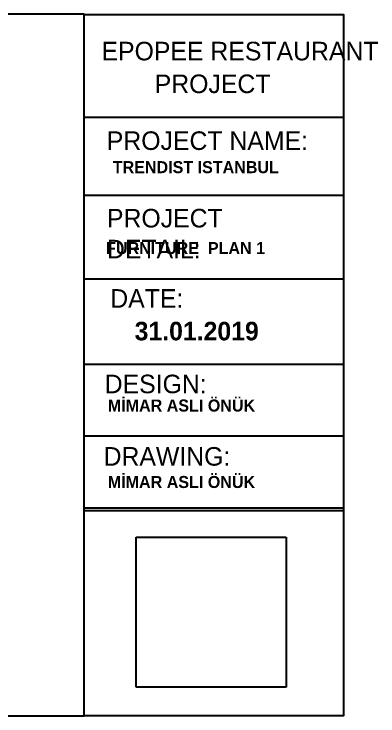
# Model space of a CAD drawing. Header units: millimetres. Extents: x 10088 to 21623, y -4423 to -852.
# Drawn here: x 12615 to 13462, y -4423 to -2789 of the extents above; entities that cross this region are included whole.
import ezdxf

# ---------------------------------------------------------------- set-up
doc = ezdxf.new("R2010")
doc.units = ezdxf.units.MM
doc.styles.get("Standard").update_dxf_attribs({"font": 'arial.ttf'})
picture_1 = doc.add_image_def('image1.jpg', size_in_pixel=(1000, 1000))

msp = doc.modelspace()

# ---------------------------------------------------------------- linework, layer by layer
for p, q in [((12777.8, -3028.6), (13381.9, -3028.6)), ((12777.8, -3938.6), (13383, -3938.6)), ((12777.8, -3944.7), (13381.9, -3944.7)), ((12806.3, -3944.7), (13383, -3944.7))]:
    msp.add_line(p, q)
for points in [[(12777.8, -2788.8), (10702.8, -2788.8), (10702.8, -4423.5), (12777.8, -4423.5)], [(12777.8, -2789.8), (13381.9, -2789.8), (13381.9, -4423.5), (12777.8, -4423.5)], [(12777.8, -3211), (13381.9, -3211), (13381.9, -3406), (12777.8, -3406)], [(12777.8, -3603.9), (13381.9, -3603.9), (13381.9, -3771.8), (12777.8, -3771.8)]]:
    msp.add_lwpolyline(points, close=True)

# ---------------------------------------------------------------- texts
at = {"char_height": 43.2, "attachment_point": 1}
for s, width, insert in [('{\\fFranklin Gothic Demi Cond|b0|i0|c162|p34;EPOPEE RESTAURANT}', 739.395, (12818.5, -2853.5)), ('{\\fFranklin Gothic Demi Cond|b0|i0|c162|p34;PROJECT}', 739.395, (12942.4, -2929.7)), ('{\\fFranklin Gothic Demi Cond|b0|i0|c162|p34;PROJECT NAME:}', 739.395, (12830.8, -3062.1)), ('{\\fFranklin Gothic Demi Cond|b0|i0|c162|p34;PROJECT DETAIL:}', 421.282, (12831.2, -3242.6)), ('{\\fFranklin Gothic Demi Cond|b0|i0|c162|p34;DATE:}', 367.404, (12838.9, -3429.5)), ('{\\fFranklin Gothic Demi Cond|b0|i0|c162|p34;DESIGN\\fFranklin Gothic Demi Cond|b0|i0|c0|p34;:}', 367.404, (12825.9, -3628.7)), ('{\\fFranklin Gothic Demi Cond|b0|i0|c162|p34;DRAWING\\fFranklin Gothic Demi Cond|b0|i0|c0|p34;:}', 367.404, (12823.3, -3797.3))]:
    msp.add_mtext_dynamic_manual_height_columns(s, width=width, gutter_width=12.5, heights=[0], dxfattribs=dict(at, insert=insert))
for s, insert, char_height, width, attachment_point in [('{\\fStylus BT|b1|i0|c162|p34;TRENDIST ISTANBUL}', (12844.7, -3131.4), 28, 860.515, 1), ('{\\fStylus BT|b1|i0|c162|p34;FURNITURE  PLAN 1 }', (12829.1, -3319.8), 28, 860.515, 1), ('{\\fStylus BT|b1|i0|c162|p34;31.01.2019}', (13040.2, -3527.5), 43.2, 2042.644, 5), ('{\\fStylus BT|b1|i0|c0|p34;MİMAR ASLI \\fStylus BT|b1|i0|c162|p34;ÖNÜK}', (12833.1, -3686.5), 28, 860.515, 1), ('{\\fStylus BT|b1|i0|c0|p34;MİMAR ASLI \\fStylus BT|b1|i0|c162|p34;ÖNÜK}', (12833.1, -3864.6), 28, 860.515, 1)]:
    msp.add_mtext(s, dxfattribs=dict(insert=insert, char_height=char_height, width=width, attachment_point=attachment_point))

# ---------------------------------------------------------------- pictures from other files: only their frames are drawn
image = msp.add_image(picture_1, insert=(12899.4, -4356.3), size_in_units=(349, 349))
image.dxf.flags = 7

doc.saveas('drawing.dxf')
